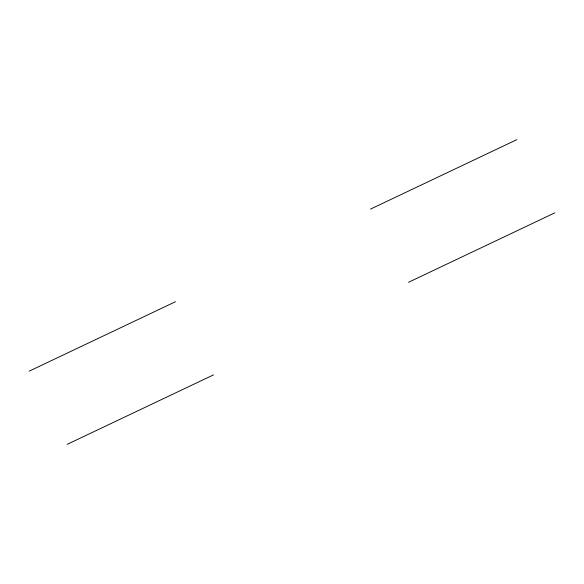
<?xml version="1.0" encoding="UTF-8"?>
<svg xmlns="http://www.w3.org/2000/svg" width="584" height="584" viewBox="0 0 584 584"><rect width="100%" height="100%" fill="white"/><g stroke="black" fill="none" stroke-linecap="round" stroke-linejoin="round"><path stroke-width="0.88" d="M29.2 371.154L175.477 301.709M370.512 209.108L516.789 139.664M67.211 444.336L213.488 374.891M408.523 282.291L554.8 212.846"/></g></svg>
